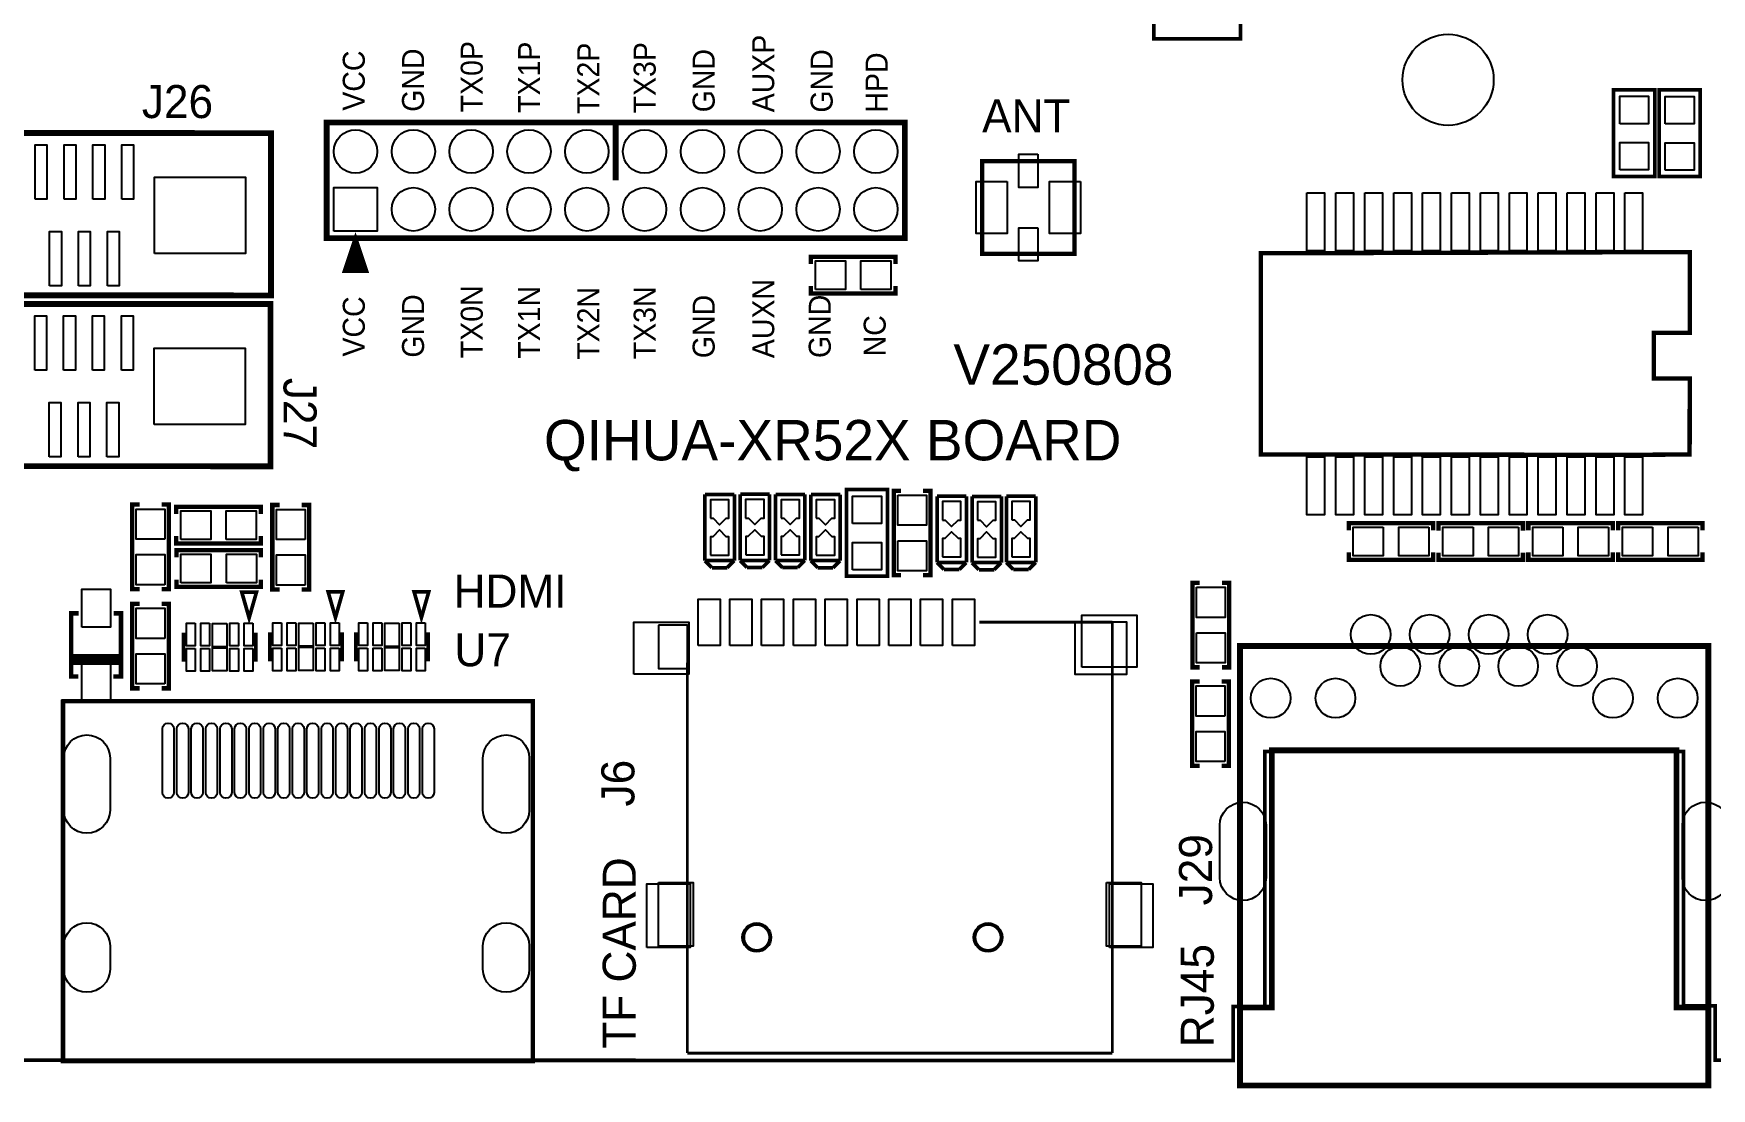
# Model space of a CAD drawing. Extents: x 121 to 6419, y -255 to 3964.
# Drawn here: x 2826 to 5111, y -230 to 1206 of the extents above; entities that cross this region are included whole.
import ezdxf

# ---------------------------------------------------------------- set-up
doc = ezdxf.new("R2010")
doc.units = 0
for name, color, linetype in [('OUTLINE', 2, 'CONTINUOUS'), ('SILKSCREEN_TOP', 4, 'CONTINUOUS'), ('SOLDERMASK_TOP', 6, 'CONTINUOUS')]:
    doc.layers.add(name, color=color, linetype=linetype)

msp = doc.modelspace()

# ---------------------------------------------------------------- linework, layer by layer
at = {"layer": 'OUTLINE', "const_width": 5}
msp.add_lwpolyline([(211.088, 3898.512), (6090.34, 3898.512, -0.414214), (6140.34, 3848.512), (6140.34, -141.771, -0.41426), (6090.332, -191.771), (5121.24, -191.616), (5116.224, -191.604), (5116.224, -117.348), (5072.832, -117.348), (5072.832, 228.924), (4502.736, 228.624), (4502.736, -118.464), (4459.728, -118.62), (4459.812, -185.172), (4459.812, -191.796), (211.086, -191.641, -0.414201)], format="xyb", dxfattribs=at)
at = {"layer": 'SILKSCREEN_TOP'}
for points, const_width in [([(4469.552, 1255.024), (4469.552, 1199.024), (4351.552, 1199.024), (4351.552, 1255.024), (4469.552, 1255.024), (4469.552, 1199.024), (4351.552, 1199.024), (4351.552, 1255.024)], 5), ([(5033.812, 1011.784), (4977.812, 1011.784), (4977.812, 1129.784), (5033.812, 1129.784), (5033.812, 1011.784), (4977.812, 1011.784), (4977.812, 1129.784), (5033.812, 1129.784)], 5), ([(5095.816, 1011.508), (5039.816, 1011.508), (5039.816, 1129.508), (5095.816, 1129.508), (5095.816, 1011.508), (5039.816, 1011.508), (5039.816, 1129.508), (5095.816, 1129.508)], 5), ([(3618.907, 1006.366), (3618.907, 1085.106)], 7.874), ([(4180.814, 906.45), (4117.824, 906.45), (4117.824, 1032.43), (4243.804, 1032.43), (4243.804, 906.45), (4169.004, 906.45)], 6), ([(3264.576, 923.689), (3259.34, 884.319)], 7.874), ([(3264.576, 923.689), (3267.214, 884.319)], 7.874), ([(3264.576, 923.689), (3275.088, 884.319)], 7.874), ([(3884.752, 892.464), (3884.752, 902.464), (3999.752, 902.464), (3999.752, 892.464)], 6), ([(3884.752, 862.464), (3884.752, 852.464), (3999.752, 852.464), (3999.752, 862.464)], 6), ([(3780.476, 578.724), (3740.476, 578.724)], 5), ([(3740.476, 578.724), (3740.476, 488.724)], 5), ([(3780.476, 488.724), (3780.476, 578.724)], 5), ([(3828.452, 578.94), (3788.452, 578.94)], 5), ([(3788.452, 578.94), (3788.452, 488.94)], 5), ([(3828.452, 488.94), (3828.452, 578.94)], 5), ([(3876.608, 578.88), (3836.608, 578.88)], 5), ([(3836.608, 578.88), (3836.608, 488.88)], 5), ([(3876.608, 488.88), (3876.608, 578.88)], 5), ([(3924.668, 578.64), (3884.668, 578.64)], 5), ([(3884.668, 578.64), (3884.668, 488.64)], 5), ([(3924.668, 488.64), (3924.668, 578.64)], 5), ([(3989.241, 467.323), (3933.241, 467.323), (3933.241, 585.323), (3989.241, 585.323), (3989.241, 467.323), (3933.241, 467.323), (3933.241, 585.323), (3989.241, 585.323)], 5), ([(4007.49, 583.712), (3997.49, 583.712), (3997.49, 468.712), (4007.49, 468.712)], 6), ([(4037.49, 583.712), (4047.49, 583.712), (4047.49, 468.712), (4037.49, 468.712)], 6), ([(4096.532, 576.288), (4056.532, 576.288)], 5), ([(4056.532, 576.288), (4056.532, 486.288)], 5), ([(4096.532, 486.288), (4096.532, 576.288)], 5), ([(4144.112, 576.012), (4104.112, 576.012)], 5), ([(4104.112, 576.012), (4104.112, 486.012)], 5), ([(4144.112, 486.012), (4144.112, 576.012)], 5), ([(4190.972, 576.324), (4150.972, 576.324)], 5), ([(4150.972, 576.324), (4150.972, 486.324)], 5), ([(4190.972, 486.324), (4190.972, 576.324)], 5), ([(2970.496, 449.918), (2960.496, 449.918), (2960.496, 564.918), (2970.496, 564.918)], 6), ([(3000.496, 449.918), (3010.496, 449.918), (3010.496, 564.918), (3000.496, 564.918)], 6), ([(3020.479, 551.992), (3020.479, 561.992), (3135.479, 561.992), (3135.479, 551.992)], 6), ([(3161.268, 449.416), (3151.268, 449.416), (3151.268, 564.416), (3161.268, 564.416)], 6), ([(3191.268, 449.416), (3201.268, 449.416), (3201.268, 564.416), (3191.268, 564.416)], 6), ([(4732.232, 529.836), (4732.232, 539.836), (4617.232, 539.836), (4617.232, 529.836)], 6), ([(4854.452, 529.56), (4854.452, 539.56), (4739.452, 539.56), (4739.452, 529.56)], 6), ([(4976.696, 529.752), (4976.696, 539.752), (4861.696, 539.752), (4861.696, 529.752)], 6), ([(5098.952, 529.8), (5098.952, 539.8), (4983.952, 539.8), (4983.952, 529.8)], 6), ([(3020.479, 521.992), (3020.479, 511.992), (3135.479, 511.992), (3135.479, 521.992)], 6), ([(3020.671, 492.921), (3020.671, 502.921), (3135.671, 502.921), (3135.671, 492.921)], 6), ([(4732.232, 499.836), (4732.232, 489.836), (4617.232, 489.836), (4617.232, 499.836)], 6), ([(4976.696, 499.752), (4976.696, 489.752), (4861.696, 489.752), (4861.696, 499.752)], 6), ([(5098.952, 499.8), (5098.952, 489.8), (4983.952, 489.8), (4983.952, 499.8)], 6), ([(3749.846, 479.004), (3740.396, 488.444)], 5), ([(3740.476, 488.724), (3780.476, 488.724)], 5), ([(3770.716, 479.004), (3749.846, 479.004)], 5), ([(3780.166, 488.444), (3770.716, 479.004)], 5), ([(3797.822, 479.22), (3788.372, 488.66)], 5), ([(3788.452, 488.94), (3828.452, 488.94)], 5), ([(3818.692, 479.22), (3797.822, 479.22)], 5), ([(3828.142, 488.66), (3818.692, 479.22)], 5), ([(3845.978, 479.16), (3836.528, 488.6)], 5), ([(3836.608, 488.88), (3876.608, 488.88)], 5), ([(3866.848, 479.16), (3845.978, 479.16)], 5), ([(3876.298, 488.6), (3866.848, 479.16)], 5), ([(3894.038, 478.92), (3884.588, 488.36)], 5), ([(3884.668, 488.64), (3924.668, 488.64)], 5), ([(3914.908, 478.92), (3894.038, 478.92)], 5), ([(3924.358, 488.36), (3914.908, 478.92)], 5), ([(4065.902, 476.568), (4056.452, 486.008)], 5), ([(4056.532, 486.288), (4096.532, 486.288)], 5), ([(4096.222, 486.008), (4086.772, 476.568)], 5), ([(4113.482, 476.292), (4104.032, 485.732)], 5), ([(4104.112, 486.012), (4144.112, 486.012)], 5), ([(4143.802, 485.732), (4134.352, 476.292)], 5), ([(4160.342, 476.604), (4150.892, 486.044)], 5), ([(4150.972, 486.324), (4190.972, 486.324)], 5), ([(4190.662, 486.044), (4181.212, 476.604)], 5), ([(4854.452, 499.56), (4854.452, 489.56), (4739.452, 489.56), (4739.452, 499.56)], 6), ([(3020.671, 462.921), (3020.671, 452.921), (3135.671, 452.921), (3135.671, 462.921)], 6), ([(4086.772, 476.568), (4065.902, 476.568)], 5), ([(4134.352, 476.292), (4113.482, 476.292)], 5), ([(4181.212, 476.604), (4160.342, 476.604)], 5), ([(4414.356, 458.336), (4404.356, 458.336), (4404.356, 343.336), (4414.356, 343.336)], 6), ([(4444.356, 458.336), (4454.356, 458.336), (4454.356, 343.336), (4444.356, 343.336)], 6), ([(2887.652, 416.884), (2877.152, 416.884), (2877.152, 330.884), (2887.152, 330.884)], 6), ([(2934.652, 330.884), (2945.152, 330.884), (2945.152, 416.884), (2935.152, 416.884)], 6), ([(2970.456, 314.719), (2960.456, 314.719), (2960.456, 429.719), (2970.456, 429.719)], 6), ([(3000.456, 314.719), (3010.456, 314.719), (3010.456, 429.719), (3000.456, 429.719)], 6), ([(3030.452, 351.038), (3030.452, 390.408)], 5), ([(3128.872, 351.038), (3128.872, 390.408)], 5), ([(3147.998, 351.638), (3147.998, 391.008)], 5), ([(3246.418, 351.638), (3246.418, 391.008)], 5), ([(3265.13, 351.53), (3265.13, 390.9)], 5), ([(3363.55, 351.53), (3363.55, 390.9)], 5), ([(4295.198, 404.738), (4114.096, 404.738)], 3.937), ([(4295.198, -181.876), (4295.198, 404.738)], 3.937), ([(2877.152, 358.884), (2945.152, 358.884)], 5), ([(2877.152, 353.884), (2945.152, 353.884)], 5), ([(2877.152, 348.884), (2945.152, 348.884)], 5), ([(3716.458, 349.62), (3716.458, -181.876)], 3.937), ([(4413.972, 209.092), (4403.972, 209.092), (4403.972, 324.092), (4413.972, 324.092)], 6), ([(4443.972, 209.092), (4453.972, 209.092), (4453.972, 324.092), (4443.972, 324.092)], 6), ([(5106.936, -119.794), (5063.629, -119.794), (5063.629, 230.6), (4512.447, 230.6), (4512.447, -119.794), (4469.14, -119.794)], 7.874), ([(3716.458, -181.876), (4295.198, -181.876)], 3.937)]:
    msp.add_lwpolyline(points, dxfattribs=dict(at, const_width=const_width))
for points, const_width in [([(2081.321, 850.866), (2081.321, 1070.866), (3019.321, 1070.866), (3149.384, 1070.772), (3149.384, 849.772), (3019.321, 849.866), (2081.321, 849.866)], 7.874), ([(3225.206, 927.626), (4012.607, 927.626), (4012.607, 1085.106), (3225.206, 1085.106)], 7.874), ([(3264.576, 923.689), (3277.686, 884.319), (3251.466, 884.319)], 7.874), ([(5060.581, 908.774), (4497.368, 907.132), (4497.368, 633.132), (4506.368, 633.132), (5011.581, 632.774), (5074.368, 633.132), (5081.368, 633.132), (5081.581, 736.774), (5032.581, 736.774), (5032.581, 798.774), (5081.581, 798.774), (5081.581, 908.774)], 6), ([(2080.697, 618.162), (2080.697, 838.162), (3018.697, 838.162), (3148.76, 838.068), (3148.76, 617.068), (3018.697, 617.162), (2080.697, 617.162)], 7.874), ([(3119.662, 410.728), (3129.662, 445.728), (3109.662, 445.728)], 5), ([(3237.208, 411.328), (3247.208, 446.328), (3227.208, 446.328)], 5), ([(3354.34, 411.22), (3364.34, 446.22), (3344.34, 446.22)], 5), ([(5106.936, -226.093), (4469.14, -226.093), (4469.14, 372.332), (5106.936, 372.332)], 7.874)]:
    msp.add_lwpolyline(points, close=True, dxfattribs=dict(at, const_width=const_width))
for points in [[(3677.088, 400.801), (3677.088, 341.746), (3716.458, 341.746), (3716.458, 400.801)], [(4244.017, 404.738), (4244.017, 333.872), (4314.883, 333.872), (4314.883, 404.738)], [(3677.088, 50.407), (3724.332, 50.407), (3724.332, -36.207), (3677.088, -36.207)], [(4287.324, 50.407), (4334.568, 50.407), (4334.568, -36.207), (4287.324, -36.207)]]:
    msp.add_lwpolyline(points, close=True, dxfattribs=at)
msp.add_lwpolyline([(2866.146, 297.125, 4, 4, 0), (3506.146, 297.125, 4, 4, 0), (3506.146, -192.875, 4, 4, 0), (2866.146, -192.875, 4, 4, 0), (2866.146, 297.125, 6, 6, 0), (3506.146, 297.125, 6, 6, 0), (3506.146, -192.875, 6, 6, 0), (2866.146, -192.875, 6, 6, 0)], format="xyseb", close=True, dxfattribs=at)
at = {"layer": 'SILKSCREEN_TOP', "const_width": 3.937}
for points in [[(3828.663, -24.396, 1), (3793.229, -24.396, 1)], [(4143.623, -24.396, 1), (4108.191, -24.396, 1)]]:
    msp.add_lwpolyline(points, format="xyb", close=True, dxfattribs=at)
at = {"layer": 'SOLDERMASK_TOP'}
for points in [[(4986.127, 1083.579), (4986.127, 1120.981), (5025.497, 1120.981), (5025.497, 1083.579)], [(5048.131, 1083.303), (5048.131, 1120.705), (5087.501, 1120.705), (5087.501, 1083.303)], [(2828.25, 980.882), (2828.25, 1054.882), (2844.25, 1054.882), (2844.25, 980.882)], [(2867.62, 980.882), (2867.62, 1054.882), (2883.62, 1054.882), (2883.62, 980.882)], [(2906.99, 980.882), (2906.99, 1054.882), (2922.99, 1054.882), (2922.99, 980.882)], [(2946.36, 980.882), (2946.36, 1054.882), (2962.36, 1054.882), (2962.36, 980.882)], [(4986.127, 1020.587), (4986.127, 1057.989), (5025.497, 1057.989), (5025.497, 1020.587)], [(5048.131, 1020.311), (5048.131, 1057.713), (5087.501, 1057.713), (5087.501, 1020.311)], [(4193.814, 1041.94), (4193.814, 996.94), (4167.814, 996.94), (4167.814, 1041.94)], [(2990.778, 906.819), (2990.778, 1010.835), (3114.794, 1010.835), (3114.794, 906.819)], [(3235.048, 937.468), (3235.048, 996.523), (3294.103, 996.523), (3294.103, 937.468)], [(4151.814, 1004.94), (4151.814, 933.94), (4109.814, 933.94), (4109.814, 1004.94)], [(4251.814, 1004.94), (4251.814, 933.94), (4209.814, 933.94), (4209.814, 1004.94)], [(4560.297, 989.632), (4584.297, 989.632), (4584.297, 910.632), (4560.297, 910.632)], [(4599.667, 989.632), (4623.667, 989.632), (4623.667, 910.632), (4599.667, 910.632)], [(4639.037, 989.632), (4663.037, 989.632), (4663.037, 910.632), (4639.037, 910.632)], [(4678.407, 989.632), (4702.407, 989.632), (4702.407, 910.632), (4678.407, 910.632)], [(4717.777, 989.632), (4741.777, 989.632), (4741.777, 910.632), (4717.777, 910.632)], [(4757.148, 989.632), (4781.148, 989.632), (4781.148, 910.632), (4757.148, 910.632)], [(4796.518, 989.632), (4820.518, 989.632), (4820.518, 910.632), (4796.518, 910.632)], [(4835.888, 989.632), (4859.888, 989.632), (4859.888, 910.632), (4835.888, 910.632)], [(4875.258, 989.632), (4899.258, 989.632), (4899.258, 910.632), (4875.258, 910.632)], [(4914.628, 989.632), (4938.628, 989.632), (4938.628, 910.632), (4914.628, 910.632)], [(4953.998, 989.632), (4977.998, 989.632), (4977.998, 910.632), (4953.998, 910.632)], [(4993.368, 989.632), (5017.368, 989.632), (5017.368, 910.632), (4993.368, 910.632)], [(4193.814, 941.94), (4193.814, 896.94), (4167.814, 896.94), (4167.814, 941.94)], [(2847.935, 862.772), (2847.935, 936.772), (2863.935, 936.772), (2863.935, 862.772)], [(2887.305, 862.772), (2887.305, 936.772), (2903.305, 936.772), (2903.305, 862.772)], [(2926.675, 862.772), (2926.675, 936.772), (2942.675, 936.772), (2942.675, 862.772)], [(3890.752, 857.964), (3890.752, 896.964), (3931.752, 896.964), (3931.752, 857.964)], [(3952.752, 857.964), (3952.752, 896.964), (3993.752, 896.964), (3993.752, 857.964)], [(2827.626, 748.178), (2827.626, 822.178), (2843.626, 822.178), (2843.626, 748.178)], [(2866.996, 748.178), (2866.996, 822.178), (2882.996, 822.178), (2882.996, 748.178)], [(2906.366, 748.178), (2906.366, 822.178), (2922.366, 822.178), (2922.366, 748.178)], [(2945.736, 748.178), (2945.736, 822.178), (2961.736, 822.178), (2961.736, 748.178)], [(2990.154, 674.115), (2990.154, 778.131), (3114.17, 778.131), (3114.17, 674.115)], [(2847.311, 630.068), (2847.311, 704.068), (2863.311, 704.068), (2863.311, 630.068)], [(2886.681, 630.068), (2886.681, 704.068), (2902.681, 704.068), (2902.681, 630.068)], [(2926.051, 630.068), (2926.051, 704.068), (2942.051, 704.068), (2942.051, 630.068)], [(4560.297, 630.104), (4584.297, 630.104), (4584.297, 551.104), (4560.297, 551.104)], [(4599.667, 630.104), (4623.667, 630.104), (4623.667, 551.104), (4599.667, 551.104)], [(4639.037, 630.104), (4663.037, 630.104), (4663.037, 551.104), (4639.037, 551.104)], [(4678.407, 630.104), (4702.407, 630.104), (4702.407, 551.104), (4678.407, 551.104)], [(4717.777, 630.104), (4741.777, 630.104), (4741.777, 551.104), (4717.777, 551.104)], [(4757.148, 630.104), (4781.148, 630.104), (4781.148, 551.104), (4757.148, 551.104)], [(4796.518, 630.104), (4820.518, 630.104), (4820.518, 551.104), (4796.518, 551.104)], [(4835.888, 630.104), (4859.888, 630.104), (4859.888, 551.104), (4835.888, 551.104)], [(4875.258, 630.104), (4899.258, 630.104), (4899.258, 551.104), (4875.258, 551.104)], [(4914.628, 630.104), (4938.628, 630.104), (4938.628, 551.104), (4914.628, 551.104)], [(4953.998, 630.104), (4977.998, 630.104), (4977.998, 551.104), (4953.998, 551.104)], [(4993.368, 630.104), (5017.368, 630.104), (5017.368, 551.104), (4993.368, 551.104)], [(3747.882, 546.393), (3751.382, 546.393), (3751.531, 546.393), (3760.334, 537.606), (3769.122, 546.393), (3770.283, 546.393), (3772.933, 546.393), (3772.933, 571.464), (3747.882, 571.464)], [(3795.858, 546.609), (3799.358, 546.609), (3799.507, 546.609), (3808.31, 537.822), (3817.098, 546.609), (3818.259, 546.609), (3820.909, 546.609), (3820.909, 571.68), (3795.858, 571.68)], [(3844.014, 546.549), (3847.514, 546.549), (3847.663, 546.549), (3856.466, 537.762), (3865.254, 546.549), (3866.415, 546.549), (3869.065, 546.549), (3869.065, 571.62), (3844.014, 571.62)], [(3892.074, 546.309), (3895.574, 546.309), (3895.723, 546.309), (3904.526, 537.522), (3913.314, 546.309), (3914.475, 546.309), (3917.125, 546.309), (3917.125, 571.38), (3892.074, 571.38)], [(3941.556, 539.118), (3941.556, 576.52), (3980.926, 576.52), (3980.926, 539.118)], [(4002.99, 577.712), (4041.99, 577.712), (4041.99, 536.712), (4002.99, 536.712)], [(3004.996, 517.918), (2965.996, 517.918), (2965.996, 558.918), (3004.996, 558.918)], [(3026.479, 517.492), (3026.479, 556.492), (3067.479, 556.492), (3067.479, 517.492)], [(3088.479, 517.492), (3088.479, 556.492), (3129.479, 556.492), (3129.479, 517.492)], [(3195.768, 517.416), (3156.768, 517.416), (3156.768, 558.416), (3195.768, 558.416)], [(4063.938, 543.957), (4067.438, 543.957), (4067.587, 543.957), (4076.39, 535.17), (4085.178, 543.957), (4086.339, 543.957), (4088.989, 543.957), (4088.989, 569.028), (4063.938, 569.028)], [(4111.518, 543.681), (4115.018, 543.681), (4115.167, 543.681), (4123.97, 534.894), (4132.758, 543.681), (4133.919, 543.681), (4136.569, 543.681), (4136.569, 568.752), (4111.518, 568.752)], [(4158.378, 543.993), (4161.878, 543.993), (4162.027, 543.993), (4170.83, 535.206), (4179.618, 543.993), (4180.779, 543.993), (4183.429, 543.993), (4183.429, 569.064), (4158.378, 569.064)], [(3747.906, 496.299), (3772.945, 496.299), (3772.945, 521.24), (3769.634, 521.24), (3769.445, 521.24), (3760.193, 530.488), (3750.945, 521.24), (3750.764, 521.24), (3747.906, 521.24)], [(3795.882, 496.515), (3820.921, 496.515), (3820.921, 521.456), (3817.61, 521.456), (3817.421, 521.456), (3808.169, 530.704), (3798.921, 521.456), (3798.74, 521.456), (3795.882, 521.456)], [(3844.038, 496.455), (3869.077, 496.455), (3869.077, 521.396), (3865.766, 521.396), (3865.577, 521.396), (3856.325, 530.644), (3847.077, 521.396), (3846.896, 521.396), (3844.038, 521.396)], [(3892.098, 496.215), (3917.137, 496.215), (3917.137, 521.156), (3913.826, 521.156), (3913.637, 521.156), (3904.385, 530.404), (3895.137, 521.156), (3894.956, 521.156), (3892.098, 521.156)], [(4063.962, 493.863), (4089.001, 493.863), (4089.001, 518.804), (4085.69, 518.804), (4085.501, 518.804), (4076.249, 528.052), (4067.001, 518.804), (4066.82, 518.804), (4063.962, 518.804)], [(4111.542, 493.587), (4136.581, 493.587), (4136.581, 518.528), (4133.27, 518.528), (4133.081, 518.528), (4123.829, 527.776), (4114.581, 518.528), (4114.4, 518.528), (4111.542, 518.528)], [(4158.402, 493.899), (4183.441, 493.899), (4183.441, 518.84), (4180.13, 518.84), (4179.941, 518.84), (4170.689, 528.088), (4161.441, 518.84), (4161.26, 518.84), (4158.402, 518.84)], [(4664.232, 534.336), (4664.232, 495.336), (4623.232, 495.336), (4623.232, 534.336)], [(4726.232, 534.336), (4726.232, 495.336), (4685.232, 495.336), (4685.232, 534.336)], [(4786.452, 534.06), (4786.452, 495.06), (4745.452, 495.06), (4745.452, 534.06)], [(4848.452, 534.06), (4848.452, 495.06), (4807.452, 495.06), (4807.452, 534.06)], [(4908.696, 534.252), (4908.696, 495.252), (4867.696, 495.252), (4867.696, 534.252)], [(4970.696, 534.252), (4970.696, 495.252), (4929.696, 495.252), (4929.696, 534.252)], [(5030.952, 534.3), (5030.952, 495.3), (4989.952, 495.3), (4989.952, 534.3)], [(5092.952, 534.3), (5092.952, 495.3), (5051.952, 495.3), (5051.952, 534.3)], [(3941.556, 476.126), (3941.556, 513.528), (3980.926, 513.528), (3980.926, 476.126)], [(4002.99, 515.712), (4041.99, 515.712), (4041.99, 474.712), (4002.99, 474.712)], [(3004.996, 455.918), (2965.996, 455.918), (2965.996, 496.918), (3004.996, 496.918)], [(3026.671, 458.421), (3026.671, 497.421), (3067.671, 497.421), (3067.671, 458.421)], [(3088.671, 458.421), (3088.671, 497.421), (3129.671, 497.421), (3129.671, 458.421)], [(3195.768, 455.416), (3156.768, 455.416), (3156.768, 496.416), (3195.768, 496.416)], [(2891.652, 397.884), (2891.652, 449.884), (2930.652, 449.884), (2930.652, 397.884)], [(3730.985, 373.242), (3730.985, 436.234), (3760.985, 436.234), (3760.985, 373.242)], [(3774.293, 373.242), (3774.293, 436.234), (3804.293, 436.234), (3804.293, 373.242)], [(3817.6, 373.242), (3817.6, 436.234), (3847.6, 436.234), (3847.6, 373.242)], [(3860.907, 373.242), (3860.907, 436.234), (3890.907, 436.234), (3890.907, 373.242)], [(3904.214, 373.242), (3904.214, 436.234), (3934.214, 436.234), (3934.214, 373.242)], [(3947.521, 373.242), (3947.521, 436.234), (3977.521, 436.234), (3977.521, 373.242)], [(3990.828, 373.242), (3990.828, 436.234), (4020.828, 436.234), (4020.828, 373.242)], [(4034.135, 373.242), (4034.135, 436.234), (4064.135, 436.234), (4064.135, 373.242)], [(4077.442, 373.242), (4077.442, 436.234), (4107.442, 436.234), (4107.442, 373.242)], [(4409.856, 452.336), (4448.856, 452.336), (4448.856, 411.336), (4409.856, 411.336)], [(3004.956, 382.719), (2965.956, 382.719), (2965.956, 423.719), (3004.956, 423.719)], [(4253.859, 343.714), (4253.859, 414.58), (4328.662, 414.58), (4328.662, 343.714)], [(3046.1975, 403.3025), (3046.1975, 372.5935), (3034.3865, 372.5935), (3034.3865, 403.3025)], [(3065.8875, 403.3025), (3065.8875, 372.5935), (3054.0765, 372.5935), (3054.0765, 403.3025)], [(3089.5045, 403.0205), (3089.5045, 369.5555), (3069.8195, 369.5555), (3069.8195, 403.0205)], [(3105.2475, 403.3025), (3105.2475, 372.5935), (3093.4365, 372.5935), (3093.4365, 403.3025)], [(3124.9375, 403.3025), (3124.9375, 372.5935), (3113.1265, 372.5935), (3113.1265, 403.3025)], [(3163.7435, 403.9025), (3163.7435, 373.1935), (3151.9325, 373.1935), (3151.9325, 403.9025)], [(3183.4335, 403.9025), (3183.4335, 373.1935), (3171.6225, 373.1935), (3171.6225, 403.9025)], [(3207.0505, 403.6205), (3207.0505, 370.1555), (3187.3655, 370.1555), (3187.3655, 403.6205)], [(3222.7935, 403.9025), (3222.7935, 373.1935), (3210.9825, 373.1935), (3210.9825, 403.9025)], [(3242.4835, 403.9025), (3242.4835, 373.1935), (3230.6725, 373.1935), (3230.6725, 403.9025)], [(3280.8755, 403.7945), (3280.8755, 373.0855), (3269.0645, 373.0855), (3269.0645, 403.7945)], [(3300.5655, 403.7945), (3300.5655, 373.0855), (3288.7545, 373.0855), (3288.7545, 403.7945)], [(3324.1825, 403.5125), (3324.1825, 370.0475), (3304.4975, 370.0475), (3304.4975, 403.5125)], [(3339.9255, 403.7945), (3339.9255, 373.0855), (3328.1145, 373.0855), (3328.1145, 403.7945)], [(3359.6155, 403.7945), (3359.6155, 373.0855), (3347.8045, 373.0855), (3347.8045, 403.7945)], [(3643.623, 333.872), (3643.623, 404.738), (3718.426, 404.738), (3718.426, 333.872)], [(4409.856, 390.336), (4448.856, 390.336), (4448.856, 349.336), (4409.856, 349.336)], [(3046.1975, 368.8625), (3046.1975, 338.1535), (3034.3865, 338.1535), (3034.3865, 368.8625)], [(3065.8875, 368.8625), (3065.8875, 338.1535), (3054.0765, 338.1535), (3054.0765, 368.8625)], [(3089.5045, 371.9005), (3089.5045, 338.4355), (3069.8195, 338.4355), (3069.8195, 371.9005)], [(3105.2475, 368.8625), (3105.2475, 338.1535), (3093.4365, 338.1535), (3093.4365, 368.8625)], [(3124.9375, 368.8625), (3124.9375, 338.1535), (3113.1265, 338.1535), (3113.1265, 368.8625)], [(3163.7435, 369.4625), (3163.7435, 338.7535), (3151.9325, 338.7535), (3151.9325, 369.4625)], [(3183.4335, 369.4625), (3183.4335, 338.7535), (3171.6225, 338.7535), (3171.6225, 369.4625)], [(3207.0505, 372.5005), (3207.0505, 339.0355), (3187.3655, 339.0355), (3187.3655, 372.5005)], [(3222.7935, 369.4625), (3222.7935, 338.7535), (3210.9825, 338.7535), (3210.9825, 369.4625)], [(3242.4835, 369.4625), (3242.4835, 338.7535), (3230.6725, 338.7535), (3230.6725, 369.4625)], [(3280.8755, 369.3545), (3280.8755, 338.6455), (3269.0645, 338.6455), (3269.0645, 369.3545)], [(3300.5655, 369.3545), (3300.5655, 338.6455), (3288.7545, 338.6455), (3288.7545, 369.3545)], [(3324.1825, 372.3925), (3324.1825, 338.9275), (3304.4975, 338.9275), (3304.4975, 372.3925)], [(3339.9255, 369.3545), (3339.9255, 338.6455), (3328.1145, 338.6455), (3328.1145, 369.3545)], [(3359.6155, 369.3545), (3359.6155, 338.6455), (3347.8045, 338.6455), (3347.8045, 369.3545)], [(2891.652, 297.884), (2891.652, 349.884), (2930.652, 349.884), (2930.652, 297.884)], [(3004.956, 320.719), (2965.956, 320.719), (2965.956, 361.719), (3004.956, 361.719)], [(4448.472, 277.092), (4409.472, 277.092), (4409.472, 318.092), (4448.472, 318.092)], [(4448.472, 215.092), (4409.472, 215.092), (4409.472, 256.092), (4448.472, 256.092)], [(3661.318, -38.167), (3661.318, 48.431), (3720.416, 48.431), (3720.416, -38.167)], [(4291.24, -38.167), (4291.24, 48.431), (4350.338, 48.431), (4350.338, -38.167)]]:
    msp.add_lwpolyline(points, close=True, dxfattribs=at)
for points in [[(2930.238, 219.883), (2930.238, 149.013, -1), (2867.25, 149.013), (2867.25, 219.883, -1)], [(3017.248, 259.643), (3017.248, 173.033, -1), (3001.5, 173.033), (3001.5, 259.643, -1)], [(3036.933, 259.643), (3036.933, 173.033, -1), (3021.185, 173.033), (3021.185, 259.643, -1)], [(3056.618, 259.643), (3056.618, 173.033, -1), (3040.87, 173.033), (3040.87, 259.643, -1)], [(3076.303, 259.643), (3076.303, 173.033, -1), (3060.555, 173.033), (3060.555, 259.643, -1)], [(3095.989, 259.643), (3095.989, 173.033, -1), (3080.241, 173.033), (3080.241, 259.643, -1)], [(3115.674, 259.643), (3115.674, 173.033, -1), (3099.926, 173.033), (3099.926, 259.643, -1)], [(3135.359, 259.643), (3135.359, 173.033, -1), (3119.611, 173.033), (3119.611, 259.643, -1)], [(3155.044, 259.643), (3155.044, 173.033, -1), (3139.296, 173.033), (3139.296, 259.643, -1)], [(3174.729, 259.643), (3174.729, 173.033, -1), (3158.981, 173.033), (3158.981, 259.643, -1)], [(3194.414, 259.643), (3194.414, 173.033, -1), (3178.666, 173.033), (3178.666, 259.643, -1)], [(3214.099, 259.643), (3214.099, 173.033, -1), (3198.351, 173.033), (3198.351, 259.643, -1)], [(3233.784, 259.643), (3233.784, 173.033, -1), (3218.036, 173.033), (3218.036, 259.643, -1)], [(3253.469, 259.643), (3253.469, 173.033, -1), (3237.721, 173.033), (3237.721, 259.643, -1)], [(3273.154, 259.643), (3273.154, 173.033, -1), (3257.406, 173.033), (3257.406, 259.643, -1)], [(3292.839, 259.643), (3292.839, 173.033, -1), (3277.091, 173.033), (3277.091, 259.643, -1)], [(3312.524, 259.643), (3312.524, 173.033, -1), (3296.776, 173.033), (3296.776, 259.643, -1)], [(3332.209, 259.643), (3332.209, 173.033, -1), (3316.461, 173.033), (3316.461, 259.643, -1)], [(3351.894, 259.643), (3351.894, 173.033, -1), (3336.146, 173.033), (3336.146, 259.643, -1)], [(3371.579, 259.643), (3371.579, 173.033, -1), (3355.831, 173.033), (3355.831, 259.643, -1)], [(3501.105, 219.883), (3501.105, 149.013, -1), (3438.117, 149.013), (3438.117, 219.883, -1)], [(4441.583, 57.369), (4441.583, 128.239, -1), (4504.571, 128.239), (4504.571, 57.369, -1)], [(5071.505, 57.369), (5071.505, 128.239, -1), (5134.493, 128.239), (5134.493, 57.369, -1)], [(2930.238, -36.023), (2930.238, -67.523, -1), (2867.25, -67.523), (2867.25, -36.023, -1)], [(3501.105, -36.023), (3501.105, -67.523, -1), (3438.117, -67.523), (3438.117, -36.023, -1)]]:
    msp.add_lwpolyline(points, format="xyb", close=True, dxfattribs=at)
for centre, radius in [((4752.464, 1143.308), 62), ((3264.576, 1045.736), 29.5275), ((3343.316, 1045.736), 29.5275), ((3422.056, 1045.736), 29.5275), ((3500.796, 1045.736), 29.5275), ((3579.537, 1045.736), 29.5275), ((3658.277, 1045.736), 29.5275), ((3737.017, 1045.736), 29.5275), ((3815.757, 1045.736), 29.5275), ((3894.497, 1045.736), 29.5275), ((3973.237, 1045.736), 29.5275), ((3343.316, 966.996), 29.5275), ((3422.056, 966.996), 29.5275), ((3500.796, 966.996), 29.5275), ((3579.537, 966.996), 29.5275), ((3658.277, 966.996), 29.5275), ((3737.017, 966.996), 29.5275), ((3815.757, 966.996), 29.5275), ((3894.497, 966.996), 29.5275), ((3973.237, 966.996), 29.5275), ((4647.093, 388.08), 27), ((4727.408, 388.08), 27), ((4807.723, 388.08), 27), ((4888.038, 388.08), 27), ((4687.251, 344.773), 27), ((4767.566, 344.773), 27), ((4847.881, 344.773), 27), ((4928.195, 344.773), 27), ((4510.873, 301.466), 27), ((4599.062, 301.466), 27), ((4977.014, 301.466), 27), ((5065.203, 301.466), 27), ((3810.946, -24.396), 19.685), ((4125.907, -24.396), 19.685)]:
    msp.add_circle(centre, radius, dxfattribs=at)

# ---------------------------------------------------------------- texts
at = {"layer": 'SILKSCREEN_TOP', "width": 0.966667}
for s, p in [('TX0P', (3437.868, 1099.104)), ('TX1P', (3515.988, 1098.384)), ('TX2P', (3596.688, 1096.908)), ('TX3P', (3673.356, 1097.64)), ('AUXP', (3834.756, 1099.116)), ('VCC', (3277.188, 1101.324)), ('GND', (3357.888, 1099.848)), ('GND', (3753.684, 1099.128)), ('GND', (3914.364, 1098.744)), ('HPD', (3989.196, 1098.756)), ('AUXN', (3834.756, 764.352)), ('VCC', (3277.188, 766.56)), ('GND', (3357.888, 765.084)), ('TX0N', (3437.868, 764.34)), ('TX1N', (3515.988, 763.62)), ('TX2N', (3596.688, 762.144)), ('TX3N', (3673.356, 762.876)), ('GND', (3753.684, 764.364)), ('GND', (3911.76, 764.568)), ('NC', (3986.592, 766.8))]:
    msp.add_text(s, height=30, rotation=90, dxfattribs=at).set_placement(p)
at = {"layer": 'SILKSCREEN_TOP'}
for s, p in [('J26', (2973.582, 1091.24)), ('ANT', (4117.866, 1071.812)), ('HDMI', (3398.114, 424.676)), ('U7', (3399.182, 344.804))]:
    msp.add_text(s, height=45, dxfattribs=at).set_placement(p)
at = {"layer": 'SILKSCREEN_TOP', "width": 1.018182}
for s, p in [('V250808', (4078.758, 728.191)), ('QIHUA-XR52X BOARD', (3521.152, 625.18))]:
    msp.add_text(s, height=55, dxfattribs=at).set_placement(p)
at = {"layer": 'SILKSCREEN_TOP'}
for s, rotation, p in [('J27', 270, (3166.52, 737.574)), ('J6', 90, (3644.356, 153.882)), ('J29', 90, (4431.052, 19.218)), ('TF CARD', 90, (3646.216, -176.058)), ('RJ45', 90, (4433.392, -173.874))]:
    msp.add_text(s, height=45, rotation=rotation, dxfattribs=at).set_placement(p)

doc.saveas('drawing.dxf')
